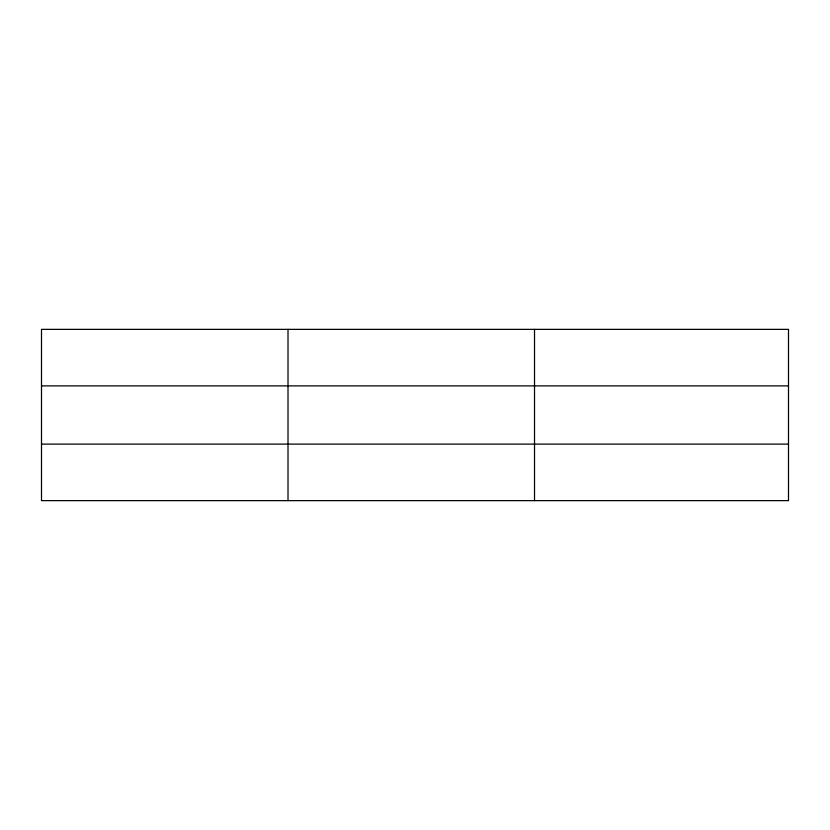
<?xml version="1.0" encoding="UTF-8"?>
<svg xmlns="http://www.w3.org/2000/svg" width="830" height="830" viewBox="0 0 830 830"><rect width="100%" height="100%" fill="white"/><g stroke="black" fill="none" stroke-linecap="round" stroke-linejoin="round"><path stroke-width="1.25" d="M288.01 329.365L288.01 500.635M534.52 329.365L534.52 500.635M41.5 385.888L788.5 385.888M41.5 444.112L788.5 444.112M788.5 481.794L788.5 500.635L41.5 500.635L41.5 329.365L788.5 329.365L788.5 481.794"/></g></svg>
